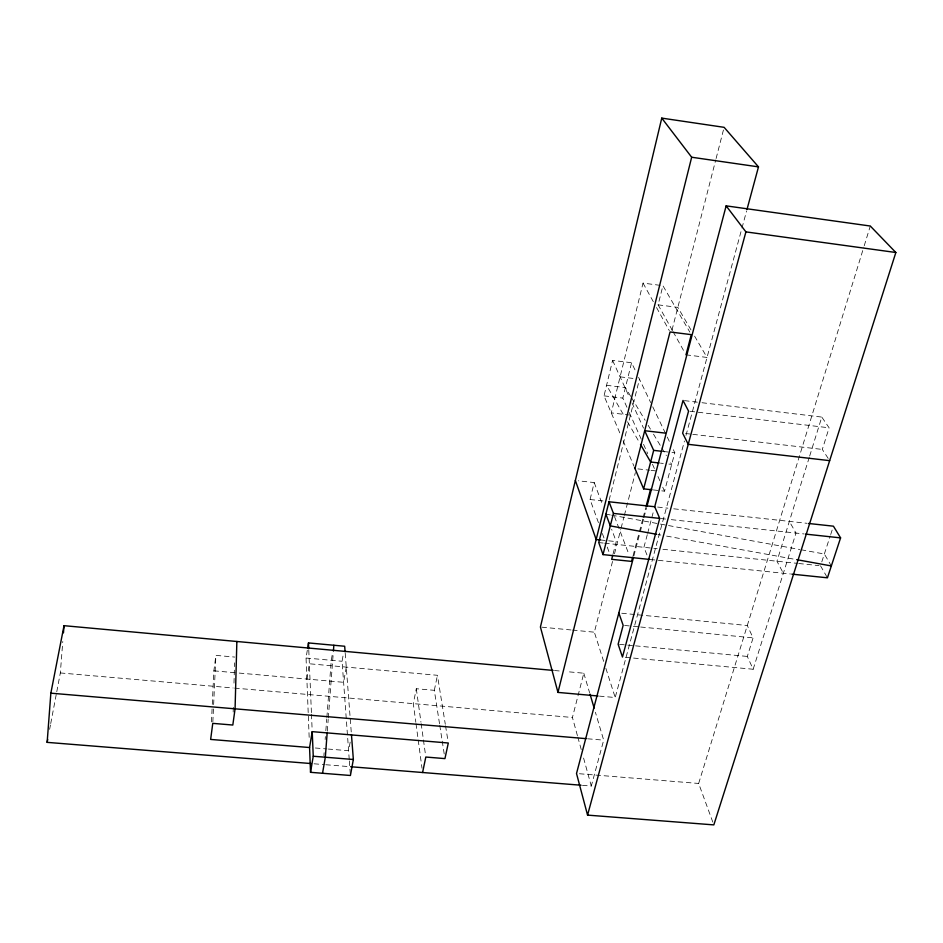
<?xml version="1.0" encoding="UTF-8"?>
<svg xmlns="http://www.w3.org/2000/svg" width="943" height="943" viewBox="0 0 943 943"><rect width="100%" height="100%" fill="white"/><g stroke="black" fill="none" stroke-linecap="round" stroke-linejoin="round"><path stroke-width="0.71" stroke-dasharray="4.71 3.54" d="M233.18 712.024L233.381 704.786M233.994 683.097L234.559 662.846M212.835 721.914L213.566 706.001M213.637 704.562L215.888 655.373L234.724 657.071M211.468 721.914L212.222 705.859M212.293 704.397L213.872 670.838L215.888 655.373M327.315 731.049L328.199 719.415M328.305 717.965L333.292 652.532M56.769 691.749L60.328 672.948L62.792 641.44M323.897 755.661L324.121 752.726M325.146 739.524L325.37 736.589M325.83 730.719L326.738 718.979M326.856 717.517L331.288 660.3L332.69 652.096M309.163 737.332L306.051 658.014L307.371 649.786M306.876 679.054L309.363 663.778L437.434 675.294L445.296 724.271M349.24 759.469L342.073 661.267L343.5 653.086M346.281 667.102L343.606 682.308L235.667 672.76M350.171 742.106L348.604 750.722L328.364 749.06M49.625 729.352L50.45 725.014M50.722 723.564L56.486 693.199M439.521 723.741L434.322 690.323L416.299 688.732L413.305 703.643L415.828 722.291M434.322 690.323L437.434 675.294M619.787 432.872L604.027 395.86L612.585 360.403L631.562 362.737L635.393 370.705M598.428 522.634L590.07 499.519L594.22 482.568L578.259 480.8M660.076 285.328L643.032 283.1L611.276 412.869L630.454 415.132M626.93 407.27L622.828 398.099L631.562 362.737M609.131 500.132L639.472 379.192M672.406 330.474L658.12 304.837L662.917 285.705L689.84 332.136M613.091 553.883L616.239 541.612L611.63 529.259M577.422 735.67L572.425 717.482L583.8 673.208L566.236 671.605M603.661 661.385L594.349 632.187L612.655 560.955M614.482 553.836L620.706 529.612M621.083 528.186L624.007 516.788M624.372 515.373L635.358 472.632M671.982 330.168L715.737 159.933M716.102 158.518L724.118 127.329M633.083 555.733L639.036 533.101M639.413 531.687L642.761 518.956M643.138 517.542L645.743 507.64M633.837 556.016L639.849 533.243M640.226 531.817L643.597 519.004M643.975 517.589L646.603 507.617M647.275 534.716L643.916 547.305L648.195 557.997M647.641 533.314L653.97 509.538M661.738 490.855L664.532 491.162L674.811 452.781L672.288 447.536M582.491 785.342L591.296 786.049L603.685 740.149L595.398 712.26M599.453 696.123L615.201 697.525L684.453 441.053M685.985 435.383L741.587 229.455M741.976 228.029L746.585 210.961M712.814 822.119L698.657 783.456L863.8 247.125M864.236 245.722L870.295 226.025M625.374 657.306L753.162 669.247L747.316 656.434L753.092 637.869L747.292 625.515L621.755 613.233M809.259 457.402L776.949 561.215L783.35 573.261M809.683 456.011L821.801 417.077L701.993 402.72M753.162 669.247L795.998 533.078L789.35 521.385M828.19 458.404L822.308 449.434L829.109 427.804L821.801 417.077M821.789 561.851L830.241 535.919M830.7 534.528L832.516 528.964M314.054 763.795L324.321 764.62M325.795 764.738L350.725 766.742M315.351 747.999L326.915 748.942M579.426 773.743L698.657 783.456M587.595 738.782L603.685 740.149M60.328 672.948L233.157 687.977M234.63 688.107L572.425 717.482M213.872 670.838L234.218 672.63M306.051 658.014L342.073 661.267M554.519 670.532L560.378 671.062M541.871 627.166L571.022 629.959M572.484 630.089L594.349 632.187M619.586 644.34L634.097 645.719M635.547 645.849L747.316 656.434M624.62 625.468L631.916 626.164M633.378 626.305L639.213 626.871M640.674 627.012L753.092 637.869M650.187 559.482L790.47 573.992M600.467 539.962L616.239 541.612M598.77 542.59L603.155 543.038M604.616 543.192L657.188 548.696M662.929 549.298L797.283 563.348M798.733 563.501L819.054 565.623M661.173 518.567L665.558 519.039M671.322 519.652L804.131 533.95M590.07 499.519L603.025 500.922M657.636 507.063L667.903 508.171M673.738 508.807L807.055 523.306M653.381 489.936L660.348 490.702M637.904 468.895L649.586 470.203M651.047 470.368L655.432 470.863M663.542 451.497L670.579 452.298M671.994 452.463L674.811 452.781M660.465 463.131L663.271 463.449M668.893 464.074L671.699 464.392L669.424 460.62M685.549 433.497L691.372 434.181M692.822 434.346L822.308 449.434M604.027 395.86L622.828 398.099M690.017 411.278L829.109 427.804M684.465 400.622L700.531 402.555M620.093 376.846L633.932 378.52M685.985 354.827L707.026 357.444L694.626 336.168M658.12 304.837L677.84 307.383L690.971 329.909M605.913 514.135L610.251 514.925M611.701 515.184L799.758 549.51M801.208 549.781L824.347 554.001L831.337 565.941M657.978 534.54L660.866 535.058M666.642 536.107L795.22 559.399M630.737 396.39L625.421 387.573L606.573 385.31L624.631 416.747M631.492 397.651L645.153 420.319M648.183 425.352L650.458 429.136M653.499 434.169L661.078 446.77M661.833 448.031L666.395 455.587M820.504 565.776L827.435 577.811M627.519 421.769L639.802 443.151M673.125 331.759L684.547 352.258M643.032 283.1L653.688 302.385M656.528 307.524L669.33 330.675M638.576 377.341L650.694 402.578M652.733 406.81L665.369 433.12M667.255 437.045L669.778 442.291M612.585 360.403L629.688 397.863M631.975 402.85L643.503 428.087M629.276 412.515L641.216 439.143M643.539 444.318L647.7 453.607M652.45 464.227L654.359 468.494M657.955 476.498L660.348 481.826M662.729 487.166L664.532 491.162M623.134 440.723L633.979 466.196M614.482 516.516L628.993 554.59M594.22 482.568L602.412 504.54M602.353 533.514L604.817 540.304M607.268 547.105L609.732 553.906M605.877 668.328L615.201 697.525M583.8 673.208L589.599 692.728M577.811 737.072L581.277 749.673M583.587 758.066L591.296 786.049M445.532 725.721L448.078 741.563M439.744 725.191L441.996 739.725M442.232 741.174L444.259 754.247M416.299 688.732L420.955 722.161M421.167 723.611L425.611 755.591M416.016 723.729L422.004 768.203M345.209 653.204L351.362 733.489M349.346 760.93L350.313 774.026M308.785 650.198L311.426 712.884M311.485 714.205L312.157 730.212"/><path stroke-width="1.41" d="M236.858 641.476L235.078 708.83L232.815 725.037L212.764 723.364L210.643 739.43L309.563 747.528L310.53 772.317L350.419 775.488L353.354 759.492L351.444 734.562M311.131 763.559L47.15 742.365L50.851 693.176L64.018 625.68L553.058 670.402M327.197 732.499L325.323 757.217L322.53 773.272M333.409 651.071L333.846 645.26M63.464 632.836L64.018 625.68M307.595 648.407L308.479 642.926L344.678 646.25L345.103 651.813M309.563 747.528L312.216 731.65L448.302 743.001L444.943 758.608L425.812 757.04L422.582 772.506M310.53 772.317L313.253 756.239L312.216 731.65M47.15 742.365L47.704 739.465M746.962 209.546L758.49 166.876L724.118 127.329L661.762 118.111L540.422 627.024L557.961 692.41L598.027 695.993M557.961 692.41L691.667 157.233L661.762 118.111M618.832 612.95L623.158 625.327L618.125 644.21L622.463 657.035L659.723 518.402L654.713 506.745L609.013 501.77L598.77 542.59L603.025 554.602L649.562 559.423M603.025 554.602L613.457 513.428L609.013 501.77M612.738 555.25L611.689 559.34L631.586 561.391L632.706 557.148M634.993 468.565L670.037 331.96L691.29 334.647L685.985 354.827M651.99 489.782L643.633 488.863L653.676 450.365L644.694 430.715L665.369 433.12M646.12 506.226L650.587 489.252M633.472 557.443L576.515 773.508L587.56 815.117L713.827 824.889L895.85 252.5L870.295 226.025L726.145 205.857L646.981 506.202M654.713 506.745L683.003 400.457L688.567 411.113L682.638 433.167L688.237 444.33L829.663 460.644M587.56 815.117L745.913 231.884L726.145 205.857M808.516 523.471L833.423 526.182L840.59 537.875L827.435 577.811L791.884 574.134M350.725 766.742L581.018 785.224M313.253 756.239L353.354 759.492M50.851 693.176L586.133 738.652M600.467 539.962L596.165 539.502L575.36 480.482M613.457 513.428L659.723 518.402M805.581 534.115L840.59 537.875M653.676 450.365L662.127 451.332M659.063 462.966L650.635 462.011L640.521 444.412M745.913 231.884L895.85 252.5M691.667 157.233L758.49 166.876M656.528 534.268L610.298 525.899L605.913 514.135M796.67 559.659L831.337 565.941M634.545 467.528L643.633 488.863M590.012 694.131L594.161 708.075M308.479 642.926L308.726 648.749"/></g></svg>
